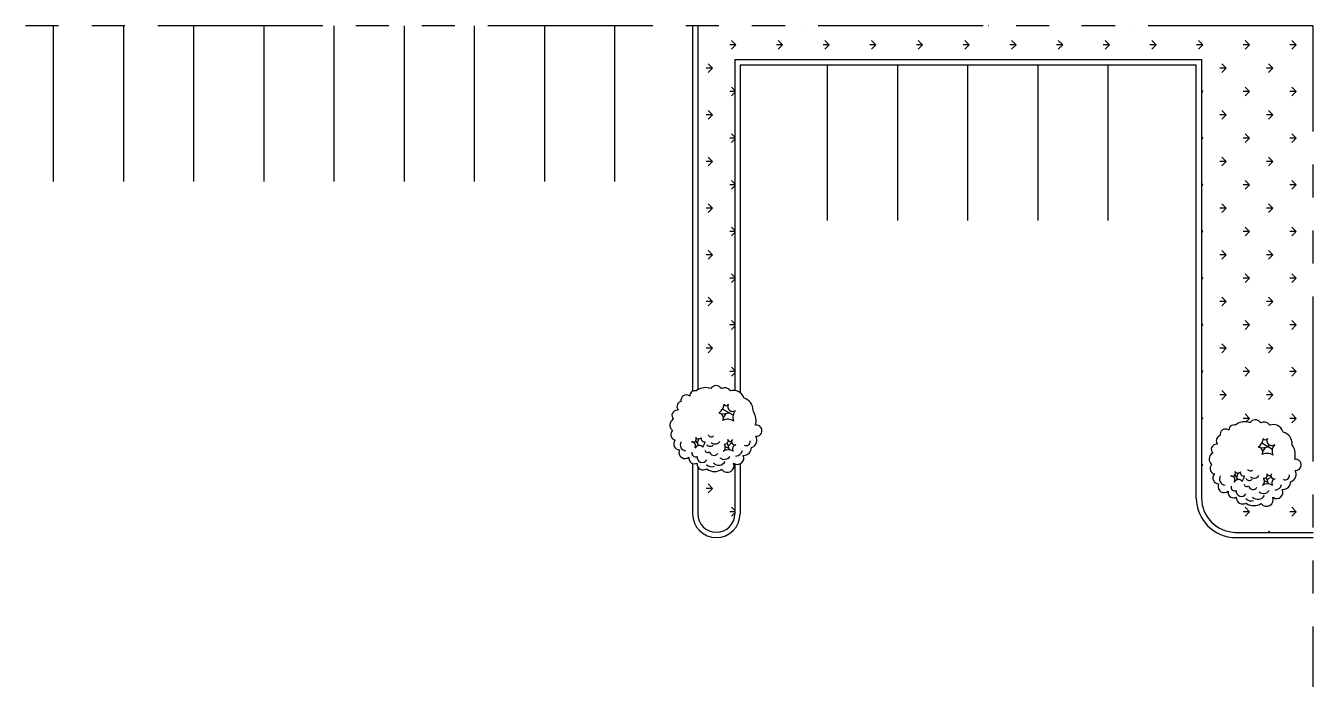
# Model space of a CAD drawing. Header units: inches. Extents: x 263 to 4163, y -1459 to 701.
# Drawn here: x 2213 to 4163, y -289 to 701 of the extents above; entities that cross this region are included whole.
import ezdxf

# ---------------------------------------------------------------- set-up
doc = ezdxf.new("R2010")
doc.units = ezdxf.units.IN
doc.header["$MEASUREMENT"] = 0
doc.linetypes.add('PHANTOM', pattern=[2.5, 1.25, -0.25, 0.25, -0.25, 0.25, -0.25])
for name, color, linetype in [('Arch_Site_Dimension', 164, 'CONTINUOUS'), ('Arch_Site_ExConcCurb', 5, 'CONTINUOUS'), ('Arch_Site_ExParking_Stalls', 4, 'CONTINUOUS'), ('Arch_Site_Propline', 164, 'PHANTOM'), ('Arch_Site_TREES', 84, 'CONTINUOUS')]:
    doc.layers.add(name, color=color, linetype=linetype)

msp = doc.modelspace()

# ---------------------------------------------------------------- hatches: boundary and pattern name
at = {"layer": 'Arch_Site_Dimension'}
h = msp.add_hatch(dxfattribs=at)
h.set_pattern_fill('GRASS', color=256, scale=50, angle=90, style=0)
h.paths.add_polyline_path([(3993.4, -14.6, 0.414214), (4045.4, -66.6), (4162.5, -66.6), (4162.5, 700.7), (3230.5, 700.7), (3230.5, 149.3, -0.196928), (3247.1, 152), (3248.8, 151.6), (3250.3, 151.4, -0.518997), (3265.6, 151.9), (3266.4, 150.8, -0.392042), (3279.1, 148.6), (3279.9, 147.5, -0.104023), (3286.5, 148.2), (3286.5, 649.7), (3993.4, 649.7)])
h.paths.add_polyline_path([(4082.2, 100.2), (4083, 99.1, -0.392042), (4095.7, 96.9), (4096.6, 95.8, -0.401413), (4116.5, 86.3), (4116.9, 85.2, -0.336876), (4130.8, 66.8), (4130.8, 65.7, -0.178022), (4135.1, 47.4), (4134.7, 44, -1.078884), (4135.9, 27.3), (4135.1, 27.3, -0.446165), (4129.6, 10.6), (4128.3, 10.1, -0.41034), (4116.5, -1.6), (4115.6, -1.6, -0.773911), (4102.1, -13.9), (4101.2, -13.3, -0.881287), (4083.9, -23.3), (4083.5, -22.8, -0.29945), (4061.5, -22.8), (4060.6, -22.2, -0.58413), (4045.8, -13.9), (4045.8, -13.3, -0.571157), (4033.5, -6.1), (4033.5, -4.4, -0.721665), (4018.7, 5), (4019.1, 6.7, -0.604429), (4012.4, 21.2), (4012.8, 21.8, -0.50807), (4007.3, 34), (4008.6, 36.2, -0.506877), (4009.4, 52.9), (4010.3, 53.5, -0.669753), (4015.8, 66.8), (4017.5, 66.8, -0.501791), (4020.4, 79.6), (4021.7, 80.2, -0.669178), (4034, 88.6), (4034.8, 88, -0.503334), (4044.5, 95.8, -0.233912), (4063.7, 100.3), (4065.5, 99.9), (4067, 99.7, -0.518997)], flags=16)
h.paths.add_polyline_path([(4092.8, 75, -0.022395), (4093, 75.6, -0.052577), (4092.8, 75, 0.852379), (4105.8, 67.7, 0.333741), (4101.5, 50.3, 0.266237), (4084.9, 51.4, 0.551935), (4079.1, 62.4, 0.229642), (4087, 77.9, 0.971831)], flags=0)
h.paths.add_polyline_path([(4053.4, 27.2, 0.756046), (4058.3, 18.9, -0.063559), (4054.8, 10.6, 0.518719), (4043.2, 10.1, -0.02713), (4042.9, 9.5, -0.023128), (4043.2, 10.1, 0.415224), (4040.5, 18.2, -0.165395), (4037.5, 18.9, -0.12948), (4040.5, 18.2, 0.568048), (4043.8, 25.8, 0.663862)], flags=0)
h.paths.add_polyline_path([(4092.6, 22.2, -0.031558), (4092.8, 21.6, 0.514421), (4098.5, 20.3, -0.114393), (4099.6, 22.2, -0.153362), (4098.5, 20.3, 0.583475), (4104.1, 14.3, -0.019144), (4104.6, 14.4, -0.026518), (4104.1, 14.3, 0.489488), (4100.7, 4.5, 0.306448), (4085.3, 4.3, 0.465591), (4086.8, 15.5, 0.569174), (4092.8, 21.6, -0.043736)], flags=0)
h.paths.add_polyline_path([(3286.5, 33.8), (3285.2, 32.5, -0.647585), (3267.2, 28.3), (3266.8, 28.9, -0.29945), (3244.8, 28.9), (3244, 29.4, -0.42148), (3230.5, 33), (3230.5, -38.5, 1), (3286.5, -38.5)], flags=17)

# ---------------------------------------------------------------- linework, layer by layer
at = {"layer": 'Arch_Site_ExConcCurb', "ltscale": 100}
for p, q in [((3222.5, 700.7), (3222.5, 146.9)), ((3230.5, 700.7), (3230.5, 149.3)), ((3286.5, 649.7), (3286.5, 148.2)), ((3286.5, 649.7), (3993.4, 649.7)), ((3993.4, 649.7), (3993.4, -15.4)), ((3294.5, 641.7), (3985.4, 641.7)), ((3294.5, 641.7), (3294.5, 145.1)), ((3985.4, -14.6), (3985.4, 641.7)), ((3222.5, 37.8), (3222.5, -38.5)), ((3230.5, 33), (3230.5, -38.5)), ((3286.5, 37.2), (3286.5, -38.5)), ((3294.5, 37.1), (3294.5, -38.5)), ((4044.4, -66.6), (4162.5, -66.6)), ((4045.4, -74.6), (4162.5, -74.6))]:
    msp.add_line(p, q, dxfattribs=at)
for centre, radius, end in [((4045.4, -14.6), 60, 270), ((4045.4, -14.6), 52, 270), ((3258.5, -38.5), 36, 0), ((3258.5, -38.5), 28, 0)]:
    msp.add_arc(centre, radius, 180, end, dxfattribs=at)
at = {"layer": 'Arch_Site_ExParking_Stalls'}
for p, q in [((2254.4, 700.7), (2254.4, 464.6)), ((2360.6, 700.7), (2360.6, 464.6)), ((2466.9, 700.7), (2466.9, 464.6)), ((2573.1, 700.7), (2573.1, 464.6)), ((2679.4, 700.7), (2679.4, 464.6)), ((2785.6, 700.7), (2785.6, 464.6)), ((2891.9, 700.7), (2891.9, 464.6)), ((2998.1, 700.7), (2998.1, 464.6)), ((3104.4, 700.7), (3104.4, 464.6)), ((3426.9, 405.5), (3426.9, 641.7)), ((3533.2, 405.5), (3533.2, 641.7)), ((3639.4, 405.5), (3639.4, 641.7)), ((3745.7, 405.5), (3745.7, 641.7)), ((3851.9, 405.5), (3851.9, 641.7))]:
    msp.add_line(p, q, dxfattribs=at)
at = {"layer": 'Arch_Site_Propline', "ltscale": 200}
for p, q in [((4162.5, 700.7), (262.5, 700.7)), ((4162.5, -1459.3), (4162.5, 700.7))]:
    msp.add_line(p, q, dxfattribs=at)
at = {"layer": 'Arch_Site_TREES'}
for p, q in [((3284.1, 110.8), (3267.9, 120.1)), ((3278.7, 114.1), (3267.1, 112.4)), ((3272.9, 113.5), (3269.4, 108)), ((3232.4, 64.5), (3227.8, 71.6)), ((3230.1, 68.9), (3232, 74.9)), ((3277.5, 60.6), (3272.1, 62.8)), ((3278.3, 58.4), (3275.2, 67.8)), ((3276.8, 64.5), (3282.6, 70)), ((4095.3, 62.4), (4083.8, 60.8)), ((4100.7, 59.1), (4084.5, 68.5)), ((4089.5, 61.9), (4086.1, 56.3)), ((4092.5, 70.7), (4091.8, 70.7)), ((4096.3, 65.8), (4094.6, 64.1)), ((3286.5, 33.8), (3285.2, 32.5)), ((3286.5, 35.4), (3285.3, 35.4)), ((3286.5, 36.9), (3285.9, 37.5)), ((4049, 12.8), (4044.4, 20)), ((4046.7, 17.2), (4048.7, 23.3)), ((4094.2, 8.9), (4088.8, 11.1)), ((4094.9, 6.7), (4091.9, 16.1)), ((4093.4, 12.8), (4099.2, 18.3)), ((4024.6, -5.9), (4023.9, -6.6))]:
    msp.add_line(p, q, dxfattribs=at)
for points in [[(3248.8, 151.6), (3247.1, 152, 0.233912), (3227.9, 147.5, 0.503334), (3218.2, 139.7), (3217.3, 140.2, 0.669178), (3205.1, 131.9), (3203.8, 131.3, 0.501791), (3200.8, 118.5), (3199.1, 118.5, 0.669753), (3193.6, 105.2), (3192.8, 104.6, 0.506877), (3191.9, 87.9), (3190.7, 85.7, 0.50807), (3196.2, 73.4), (3195.7, 72.9, 0.604429), (3202.5, 58.4), (3202.1, 56.7, 0.721665), (3216.9, 47.3), (3216.9, 45.6, 0.571157), (3229.2, 38.3), (3229.2, 37.8, 0.58413), (3244, 29.4), (3244.8, 28.9, 0.29945), (3266.8, 28.9), (3267.2, 28.3, 0.881287), (3284.6, 38.3), (3285.4, 37.8, 0.773911), (3299, 50), (3299.8, 50, 0.41034), (3311.7, 61.7), (3312.9, 62.3, 0.446165), (3318.4, 79), (3319.3, 79, 1.078884), (3318, 95.7), (3318.4, 99, 0.178022), (3314.2, 117.4), (3314.2, 118.5, 0.336876), (3300.2, 136.9), (3299.8, 138, 0.401413), (3279.9, 147.5), (3279.1, 148.6, 0.392042), (3266.4, 150.8), (3265.6, 151.9, 0.518997), (3250.3, 151.4)], [(4065.5, 99.9), (4063.7, 100.3, 0.233912), (4044.5, 95.8, 0.503334), (4034.8, 88), (4034, 88.6, 0.669178), (4021.7, 80.2), (4020.4, 79.6, 0.501791), (4017.5, 66.8), (4015.8, 66.8, 0.669753), (4010.3, 53.5), (4009.4, 52.9, 0.506877), (4008.6, 36.2), (4007.3, 34, 0.50807), (4012.8, 21.8), (4012.4, 21.2, 0.604429), (4019.1, 6.7), (4018.7, 5, 0.721665), (4033.5, -4.4), (4033.5, -6.1, 0.571157), (4045.8, -13.3), (4045.8, -13.9, 0.58413), (4060.6, -22.2), (4061.5, -22.8, 0.29945), (4083.5, -22.8), (4083.9, -23.3, 0.881287), (4101.2, -13.3), (4102.1, -13.9, 0.773911), (4115.6, -1.6), (4116.5, -1.6, 0.41034), (4128.3, 10.1), (4129.6, 10.6, 0.446165), (4135.1, 27.3), (4135.9, 27.3, 1.078884), (4134.7, 44), (4135.1, 47.4, 0.178022), (4130.8, 65.7), (4130.8, 66.8, 0.336876), (4116.9, 85.2), (4116.5, 86.3, 0.401413), (4096.6, 95.8), (4095.7, 96.9, 0.392042), (4083, 99.1), (4082.2, 100.2, 0.518997), (4067, 99.7)]]:
    msp.add_lwpolyline(points, format="xyb", close=True, dxfattribs=at)
for centre, radius, start, end in [((3250.4, 130), 20, 307.2011, 352.3009), ((3273.3, 128.2), 3.22, 196.6364, 343.3636), ((3283.2, 124.1), 7.55, 154.7784, 305.3166), ((3298.6, 107.9), 15, 137.6158, 203.209), ((3261.9, 106.7), 7.36, 329.9007, 85.4842), ((3275.6, 88), 16.7, 56.3805, 116.0143), ((3251, 83.4), 5.26, 206.6201, 310.304), ((3213.2, 66), 9.32, 151.0951, 264.9167), ((3223.3, 74.7), 4.8, 239.3789, 31.1177), ((3221.1, 64.5), 6.07, 326.9926, 92.917), ((3232.6, 57.9), 7.12, 37.7844, 152.7504), ((3231.7, 80.2), 5.23, 215.1672, 317.0471), ((3240.4, 75.4), 5.03, 166.1806, 284.8346), ((3207.5, 80), 35.4, 329.9502, 344.4972), ((3249.2, 69.7), 6.04, 210.0333, 316.9232), ((3256.6, 75.6), 8.39, 227.4798, 327.3238), ((3264.7, 62.2), 7.43, 305.7896, 42.2257), ((3271.4, 72), 4.94, 255.9127, 21.7324), ((3279.5, 74.6), 3.57, 193.1088, 346.8912), ((3286.4, 70.6), 4.73, 136.4013, 289.6309), ((3289.6, 59.8), 6.55, 104.3993, 213.1112), ((3303.8, 70.7), 5.98, 238.8912, 14.5226), ((4067.1, 78.3), 20, 307.2011, 352.3009), ((4078.6, 55.1), 7.36, 329.9007, 85.4842), ((4089.9, 76.6), 3.22, 196.6364, 343.3636), ((4099.8, 72.4), 7.55, 154.7784, 305.3166), ((4115.3, 56.2), 15, 137.6158, 203.209), ((3226.8, 53.3), 5.46, 160.7898, 297.9907), ((3237.1, 47.3), 7.87, 171.6823, 330.9212), ((3245, 58.2), 3.77, 184.6947, 318.1365), ((3254.8, 57.2), 7.18, 192.6971, 322.8693), ((3262.1, 46.3), 11.2, 223.9191, 330.2475), ((3270.6, 54), 10.1, 229.5022, 327.1741), ((3276.6, 44.7), 13.8, 56.8511, 123.1489), ((3287.2, 60.1), 11.1, 273.7672, 345.2386), ((4092.2, 36.4), 16.7, 56.3805, 116.0143), ((3251.4, 43.1), 10.4, 220.7316, 293.3103), ((4039.9, 23), 4.8, 239.3789, 31.1177), ((4048.3, 28.5), 5.23, 215.1672, 317.0471), ((4057, 23.7), 5.03, 166.1806, 284.8346), ((4067.6, 31.7), 5.26, 206.6201, 310.304), ((4088, 20.3), 4.94, 255.9127, 21.7324), ((4096.1, 23), 3.57, 193.1088, 346.8912), ((4103, 18.9), 4.73, 136.4013, 289.6309), ((4120.4, 19), 5.98, 238.8912, 14.5226), ((4029.8, 14.4), 9.32, 151.0951, 264.9167), ((4037.8, 12.8), 6.07, 326.9926, 92.917), ((4043.4, 1.6), 5.46, 160.7898, 297.9907), ((4049.2, 6.2), 7.12, 37.7844, 152.7504), ((4024.2, 28.3), 35.4, 329.9502, 344.4972), ((4061.7, 6.5), 3.77, 184.6947, 318.1365), ((4065.8, 18), 6.04, 210.0333, 316.9232), ((4071.5, 5.5), 7.18, 192.6971, 322.8693), ((4073.2, 23.9), 8.39, 227.4798, 327.3238), ((4081.3, 10.6), 7.43, 305.7896, 42.2257), ((4093.2, -7), 13.8, 56.8511, 123.1489), ((4106.2, 8.1), 6.55, 104.3993, 213.1112), ((4103.9, 8.5), 11.1, 273.7672, 345.2386), ((4053.7, -4.3), 7.87, 171.6823, 330.9212), ((4068.1, -8.6), 10.4, 220.7316, 293.3103), ((4078.7, -5.4), 11.2, 223.9191, 330.2475), ((4087.2, 2.3), 10.1, 229.5022, 327.1741)]:
    msp.add_arc(centre, radius, start, end, dxfattribs=at)

doc.saveas('drawing.dxf')
